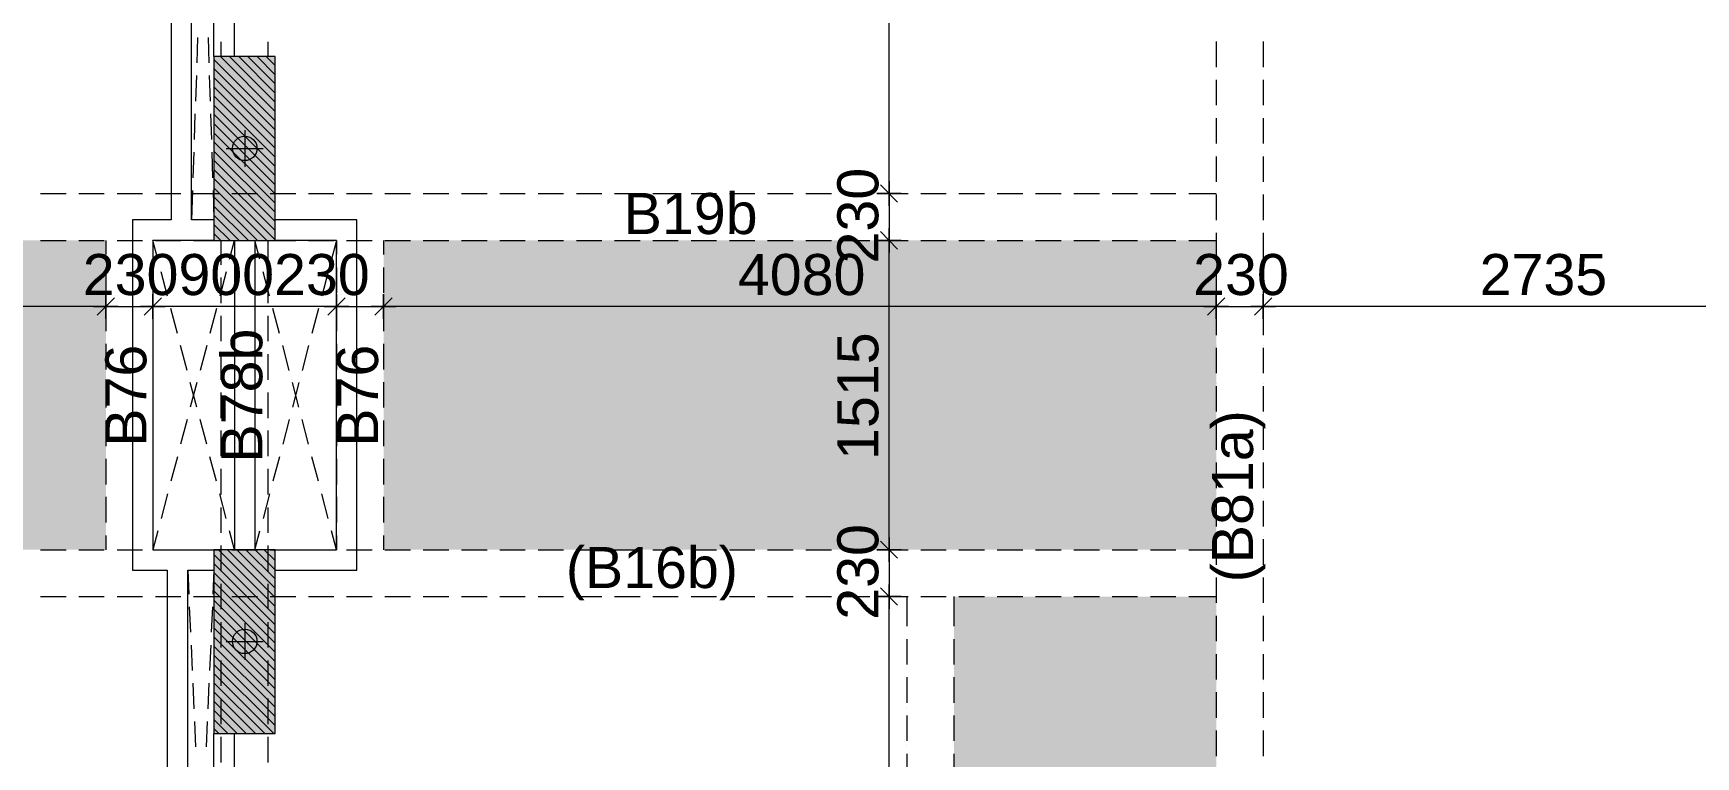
# Model space of a CAD drawing. Header units: millimetres. Extents: x -1303 to 98744, y -1303 to 90097.
# Drawn here: x 40278 to 48424, y 31613 to 35157 of the extents above; entities that cross this region are included whole.
import ezdxf

# ---------------------------------------------------------------- set-up
doc = ezdxf.new("R2010")
doc.units = ezdxf.units.MM
doc.layers.add('PDF_Geometry', color=7, linetype='Continuous')
doc.layers.add('PDF_Text', color=7, linetype='Continuous')
doc.layers.add('PDF_Solid Fills', color=192, linetype='Continuous', true_color=0xc2c0c0c0)
doc.styles.add('PDF ArialMT', font='arial.ttf')

msp = doc.modelspace()

# ---------------------------------------------------------------- hatches: boundary and pattern name
at = {"layer": 'PDF_Solid Fills', "true_color": 0x0000b2}
h = msp.add_hatch(color=33, dxfattribs=at)
h.paths.add_polyline_path([(22404.2843, 31942.72087), (22404.2843, 32112.74047), (19209.26177, 32112.74047), (19209.26177, 30922.67974), (22404.2843, 30922.67974), (22404.2843, 31642.7072), (21409.2932, 31642.7072), (21409.2932, 31942.72087)], flags=0)
h.paths.add_polyline_path([(11529.29261, 29607.70354), (11529.29261, 32397.68983), (12814.30857, 32397.68983), (12814.30857, 29607.70354)], flags=0)
h.paths.add_polyline_path([(12814.30857, 32627.71257), (12814.30857, 34142.75024), (8234.23832, 34142.75024), (8234.23832, 32627.71257)], flags=0)
h.paths.add_polyline_path([(12814.30857, 22167.74491), (12814.30857, 24957.72913), (11529.29261, 24957.72913), (11529.29261, 22167.74491)], flags=0)
h.paths.add_polyline_path([(8234.23832, 21937.72009), (8234.23832, 20422.68242), (12814.30857, 20422.68242), (12814.30857, 21937.72009)], flags=0)
h.paths.add_polyline_path([(21869.25605, 23642.75499), (21869.25605, 22452.69219), (19209.26177, 22452.69219), (19209.26177, 23642.75499)], flags=0)
h.paths.add_polyline_path([(23229.25373, 22452.69219), (23229.25373, 23642.75499), (25959.23687, 23642.75499), (25959.23687, 22452.69219)], flags=0)
h.paths.add_polyline_path([(32354.27376, 21952.6997), (32354.27376, 20422.68242), (36934.25928, 20422.68242), (36934.25928, 21952.6997)], flags=0)
h.paths.add_polyline_path([(33639.29074, 24957.72913), (33639.29074, 22182.72451), (32354.27376, 22182.72451), (32354.27376, 24957.72913)], flags=0)
h.paths.add_polyline_path([(26964.2984, 30922.67974), (26964.2984, 32112.74047), (30159.32092, 32112.74047), (30159.32092, 30922.67974)], flags=0)
h.paths.add_polyline_path([(28349.2614, 32342.68057), (28349.2614, 33242.7154), (27564.23691, 33242.7154), (27564.23691, 32342.68057)], flags=0)
h.paths.add_polyline_path([(40634.2682, 32627.71257), (40634.2682, 34142.75024), (36554.27309, 34142.75024), (36554.27309, 32627.71257)], flags=0)
h.paths.add_polyline_path([(36554.27309, 29607.70354), (36554.27309, 32397.68983), (37839.28802, 32397.68983), (37839.28802, 29607.70354)], flags=0)
h.paths.add_polyline_path([(41994.26382, 34142.75024), (41994.26382, 32627.71257), (46074.25892, 32627.71257), (46074.25892, 34142.75024)], flags=0)
h.paths.add_polyline_path([(46074.25892, 32397.68983), (46074.25892, 29607.70354), (44789.244, 29607.70354), (44789.244, 32397.68983)], flags=0)
h.paths.add_polyline_path([(45694.27273, 20422.68242), (45694.27273, 21952.6997), (50274.26033, 21952.6997), (50274.26033, 20422.68242)], flags=0)
h.paths.add_polyline_path([(48989.24127, 22182.72451), (48989.24127, 24957.72913), (50274.26033, 24957.72913), (50274.26033, 22182.72451)], flags=0)
h.paths.add_polyline_path([(52469.2958, 32112.74047), (52469.2958, 30922.67974), (55664.23361, 30922.67974), (55664.23361, 32112.74047)], flags=0)
h.paths.add_polyline_path([(55064.29717, 32342.68057), (55064.29717, 33242.7154), (54439.30655, 33242.7154), (54439.30655, 32342.68057)], flags=0)
h.paths.add_polyline_path([(63419.27024, 30922.67974), (63419.27024, 32112.74047), (60524.25933, 32112.74047), (60524.25933, 31222.69135), (60224.24978, 31222.69135), (60224.24978, 30922.67974)], flags=0)
h.paths.add_polyline_path([(60819.28118, 23642.75499), (60819.28118, 22452.69219), (63419.27024, 22452.69219), (63419.27024, 23642.75499)], flags=0)
h.paths.add_polyline_path([(56669.29721, 23642.75499), (56669.29721, 22452.69219), (59359.2507, 22452.69219), (59359.2507, 23642.75499)], flags=0)
h.paths.add_polyline_path([(71099.24354, 29607.70354), (71099.24354, 32397.68983), (69814.31126, 32397.68983), (69814.31126, 29607.70354)], flags=0)
h.paths.add_polyline_path([(71099.24354, 22167.74491), (71099.24354, 24957.72913), (69814.31126, 24957.72913), (69814.31126, 22167.74491)], flags=0)
h.paths.add_polyline_path([(69814.31126, 21937.72009), (69814.31126, 20422.68242), (74394.29472, 20422.68242), (74394.29472, 21937.72009)], flags=0)
h.paths.add_polyline_path([(69814.31126, 34142.75024), (69814.31126, 32627.71257), (74394.29472, 32627.71257), (74394.29472, 34142.75024)], flags=0)

# ---------------------------------------------------------------- linework, layer by layer
at = {"layer": 'PDF_Geometry', "color": 9, "lineweight": 0, "true_color": 0xc0c0c0}
for points in [[(41464.06003, 37592.25463), (41863.51352, 37592.25463), (41863.51352, 38292.1433), (40953.74504, 38292.1433), (40953.74504, 34242.61568), (40764.1755, 34242.61568), (40764.1755, 32527.1715), (40934.27775, 32527.1715), (40934.27775, 18282.31322)], [(41159.39337, 34386.48605), (41163.62486, 34242.61568), (41053.60634, 34242.61568), (41053.60634, 37592.25463), (41163.62486, 37592.25463), (41159.39337, 37447.53715)], [(41163.62486, 35042.36565), (41163.62486, 36792.50466)], [(41263.49029, 35042.36565), (41263.49029, 36792.50466)], [(41083.22671, 35136.30535), (41078.99523, 35011.89815)], [(41134.85161, 35136.30535), (41138.23597, 35011.89815)], [(41077.30512, 34949.27306), (41073.07364, 34824.01873)], [(41140.77734, 34949.27306), (41145.00882, 34824.01873)], [(41070.53227, 34761.39363), (41067.14791, 34636.99056)], [(41146.69893, 34761.39363), (41150.93041, 34636.99056)], [(41064.61067, 34574.36134), (41060.37919, 34449.11114)], [(41152.62466, 34574.36134), (41156.85614, 34449.11114)], [(41058.68495, 34386.48605), (41053.60634, 34242.61568)], [(41464.06003, 32527.1715), (41863.51352, 32527.1715), (41863.51352, 34242.61568), (41464.06003, 34242.61568)], [(41163.62486, 34141.90725), (40864.03681, 34141.90725), (40864.03681, 32627.03487), (41163.62486, 32627.03487)], [(40888.57857, 34049.65765), (40864.03681, 34141.90725)], [(41238.9444, 34049.65765), (41263.49029, 34141.90725), (41263.49029, 32627.03487), (41238.9444, 32720.12746)], [(41388.74049, 34049.65765), (41364.19873, 34141.90725), (41364.19873, 32627.03487), (41388.74049, 32720.12746)], [(41464.06003, 32627.03487), (41763.64808, 32627.03487), (41763.64808, 34141.90725), (41464.06003, 34141.90725)], [(41763.64808, 34141.90725), (41739.10631, 34049.65765)], [(40935.97199, 33868.55107), (40904.65738, 33988.7268)], [(41223.71272, 33988.7268), (41191.55511, 33868.55107)], [(41436.13391, 33868.55107), (41403.97217, 33988.7268)], [(41723.02751, 33988.7268), (41691.7129, 33868.55107)], [(40984.21253, 33686.59738), (40952.05079, 33807.62022)], [(41175.47218, 33807.62022), (41143.31457, 33686.59738)], [(41484.37032, 33686.59738), (41452.21271, 33807.62022)], [(41675.63409, 33807.62022), (41643.4765, 33686.59738)], [(41031.60182, 33505.49081), (41000.29134, 33626.50952)], [(41128.08289, 33626.50952), (41095.92115, 33505.49081)], [(41531.76373, 33505.49081), (41500.45325, 33626.50952)], [(41627.39769, 33626.50952), (41596.08308, 33505.49081)], [(41079.84235, 33324.38424), (41047.68475, 33445.40294)], [(41079.84235, 33445.40294), (41047.68475, 33324.38424)], [(41580.00428, 33324.38424), (41547.84254, 33445.40294)], [(41580.00428, 33445.40294), (41547.84254, 33324.38424)], [(41031.60182, 33264.29637), (41000.29134, 33143.27559)], [(41128.08289, 33143.27559), (41095.92115, 33264.29637)], [(41531.76373, 33264.29637), (41500.45325, 33143.27559)], [(41627.39769, 33143.27559), (41596.08308, 33264.29637)], [(40984.21253, 33082.34268), (40952.05079, 32962.16902)], [(41175.47218, 32962.16902), (41143.31457, 33082.34268)], [(41484.37032, 33082.34268), (41452.21271, 32962.16902)], [(41675.63409, 32962.16902), (41643.4765, 33082.34268)], [(40935.97199, 32901.2361), (40904.65738, 32780.21532)], [(41223.71272, 32780.21532), (41191.55511, 32901.2361)], [(41436.13391, 32901.2361), (41403.97217, 32780.21532)], [(41723.02751, 32780.21532), (41691.7129, 32901.2361)], [(40888.57857, 32720.12746), (40864.03681, 32627.03487)], [(41763.64808, 32627.03487), (41739.10631, 32720.12746)], [(41034.14319, 32527.1715), (41034.14319, 25812.65778)], [(41034.9903, 31827.2849), (41034.9903, 32527.1715), (41163.62486, 32527.1715), (41158.54626, 32409.53715)], [(41034.9903, 32527.1715), (41040.06478, 32409.53715)], [(41042.60615, 32346.91205), (41048.52774, 32222.50484)], [(41156.00902, 32346.91205), (41150.08329, 32222.50484)], [(41051.06911, 32159.87975), (41056.99071, 32035.47461)], [(41147.54606, 32159.87975), (41141.62033, 32035.47461)], [(41059.53207, 31972.84745), (41064.61067, 31847.59726)], [(41139.08309, 31972.84745), (41134.00449, 31847.59726)], [(41067.99504, 31784.97009), (41073.07364, 31660.56495)], [(41130.62013, 31784.97009), (41125.54152, 31660.56495)], [(41163.62486, 30276.87057), (41163.62486, 31727.42153)], [(41263.49029, 30276.87057), (41263.49029, 31727.42153)]]:
    msp.add_lwpolyline(points, dxfattribs=at)
at = {"layer": 'PDF_Geometry', "color": 122, "lineweight": 0, "true_color": 0x00b88a}
for points in [[(44470.95313, 34411.87493), (44470.95313, 34392.40764), (44470.95313, 37442.46267), (44470.95313, 37422.14826)], [(44470.95313, 34372.09735), (44470.95313, 34141.90725)], [(44470.95313, 32667.65751), (44470.95313, 32647.34723), (44470.95313, 34122.43995), (44470.95313, 34102.12967)], [(40594.06913, 33817.7733), (40613.53229, 33817.7733), (36574.16188, 33817.7733), (36593.62504, 33817.7733)], [(40633.84257, 33817.7733), (40864.03681, 33817.7733)], [(41723.87464, 33817.7733), (41744.18492, 33817.7733), (40883.49997, 33817.7733), (40903.81438, 33817.7733)], [(41763.64808, 33817.7733), (41993.84232, 33817.7733)], [(46034.05985, 33817.7733), (46053.52714, 33817.7733), (42014.1526, 33817.7733), (42033.61989, 33817.7733)], [(46073.83743, 33817.7733), (46304.02753, 33817.7733)], [(48998.63813, 33817.7733), (49018.94842, 33817.7733), (46323.49483, 33817.7733), (46343.80511, 33817.7733)], [(44470.95313, 32627.03487), (44470.95313, 32397.68983)], [(44470.95313, 29647.22698), (44470.95313, 29626.91462), (44470.95313, 32377.37747), (44470.95313, 32357.06719)]]:
    msp.add_lwpolyline(points, dxfattribs=at)
at = {"layer": 'PDF_Geometry', "color": 157, "lineweight": 0, "true_color": 0x3f5f7f}
for points in [[(41199.17096, 35042.36565), (41199.17096, 35115.14795)], [(41428.51807, 35042.36565), (41428.51807, 35115.14795)], [(46073.83743, 35115.99094), (46073.83743, 34990.74075)], [(46304.02753, 35115.99094), (46304.02753, 34990.74075)], [(46073.83743, 34928.96277), (46073.83743, 34803.70844)], [(46304.02753, 34928.96277), (46304.02753, 34803.70844)], [(46073.83743, 34741.08335), (46073.83743, 34615.83315)], [(46304.02753, 34741.08335), (46304.02753, 34615.83315)], [(46073.83743, 34553.20393), (46073.83743, 34428.80086)], [(46304.02753, 34553.20393), (46304.02753, 34428.80086)], [(40313.94424, 34372.09735), (40439.19443, 34372.09735)], [(40500.97654, 34372.09735), (40626.22673, 34372.09735)], [(40688.85183, 34372.09735), (40814.10616, 34372.09735)], [(40876.73125, 34372.09735), (41001.13845, 34372.09735)], [(41063.76356, 34372.09735), (41189.01374, 34372.09735)], [(41251.63885, 34372.09735), (41376.04605, 34372.09735)], [(41438.67114, 34372.09735), (41563.92547, 34372.09735)], [(41626.55057, 34372.09735), (41750.95364, 34372.09735)], [(41813.58286, 34372.09735), (41938.83306, 34372.09735)], [(42001.45816, 34372.09735), (42126.71248, 34372.09735)], [(42188.49046, 34372.09735), (42313.74066, 34372.09735)], [(42376.36988, 34372.09735), (42501.62008, 34372.09735)], [(42564.24517, 34372.09735), (42688.65238, 34372.09735)], [(42751.27747, 34372.09735), (42876.52767, 34372.09735)], [(42939.15689, 34372.09735), (43063.55996, 34372.09735)], [(43126.18507, 34372.09735), (43251.43939, 34372.09735)], [(43314.06449, 34372.09735), (43438.47169, 34372.09735)], [(43501.09679, 34372.09735), (43626.34698, 34372.09735)], [(43688.97208, 34372.09735), (43814.22641, 34372.09735)], [(43876.00438, 34372.09735), (44001.2587, 34372.09735)], [(44063.88381, 34372.09735), (44189.13399, 34372.09735)], [(44251.7591, 34372.09735), (44376.1663, 34372.09735)], [(44438.79139, 34372.09735), (44564.04572, 34372.09735)], [(44626.67082, 34372.09735), (44751.07389, 34372.09735)], [(44813.70311, 34372.09735), (44938.95331, 34372.09735)], [(45001.57841, 34372.09735), (45125.98561, 34372.09735)], [(45188.61071, 34372.09735), (45313.86091, 34372.09735)], [(45376.49013, 34372.09735), (45501.74033, 34372.09735)], [(45563.5183, 34372.09735), (45688.77263, 34372.09735)], [(45751.39772, 34372.09735), (45876.64792, 34372.09735)], [(45939.27714, 34372.09735), (46073.83743, 34372.09735)], [(46073.83743, 34366.17576), (46073.83743, 34240.92143)], [(46304.02753, 34366.17576), (46304.02753, 34240.92143)], [(40313.94424, 34141.90725), (40439.19443, 34141.90725)], [(40500.97654, 34141.90725), (40626.22673, 34141.90725)], [(40633.84257, 34141.90725), (40633.84257, 34072.5093)], [(40688.85183, 34141.90725), (40814.10616, 34141.90725)], [(40864.03681, 34141.90725), (40864.03681, 34072.5093)], [(40876.73125, 34141.90725), (41001.13845, 34141.90725)], [(41063.76356, 34141.90725), (41189.01374, 34141.90725)], [(41199.17096, 34022.57865), (41199.17096, 34141.90725)], [(41251.63885, 34141.90725), (41376.04605, 34141.90725)], [(41428.51807, 34022.57865), (41428.51807, 34141.90725)], [(41438.67114, 34141.90725), (41563.92547, 34141.90725)], [(41626.55057, 34141.90725), (41750.95364, 34141.90725)], [(41763.64808, 34141.90725), (41763.64808, 34072.5093)], [(41813.58286, 34141.90725), (41938.83306, 34141.90725)], [(41993.84232, 34141.90725), (41993.84232, 34072.5093)], [(42001.45816, 34141.90725), (42126.71248, 34141.90725)], [(42188.49046, 34141.90725), (42313.74066, 34141.90725)], [(42376.36988, 34141.90725), (42501.62008, 34141.90725)], [(42564.24517, 34141.90725), (42688.65238, 34141.90725)], [(42751.27747, 34141.90725), (42876.52767, 34141.90725)], [(42939.15689, 34141.90725), (43063.55996, 34141.90725)], [(43126.18507, 34141.90725), (43251.43939, 34141.90725)], [(43314.06449, 34141.90725), (43438.47169, 34141.90725)], [(43501.09679, 34141.90725), (43626.34698, 34141.90725)], [(43688.97208, 34141.90725), (43814.22641, 34141.90725)], [(43876.00438, 34141.90725), (44001.2587, 34141.90725)], [(44063.88381, 34141.90725), (44189.13399, 34141.90725)], [(44251.7591, 34141.90725), (44376.1663, 34141.90725)], [(44438.79139, 34141.90725), (44564.04572, 34141.90725)], [(44626.67082, 34141.90725), (44751.07389, 34141.90725)], [(44813.70311, 34141.90725), (44938.95331, 34141.90725)], [(45001.57841, 34141.90725), (45125.98561, 34141.90725)], [(45188.61071, 34141.90725), (45313.86091, 34141.90725)], [(45376.49013, 34141.90725), (45501.74033, 34141.90725)], [(45563.5183, 34141.90725), (45688.77263, 34141.90725)], [(45751.39772, 34141.90725), (45876.64792, 34141.90725)], [(45939.27714, 34141.90725), (46073.83743, 34141.90725)], [(46073.83743, 34178.29634), (46073.83743, 34053.88913)], [(46304.02753, 34178.29634), (46304.02753, 34053.88913)], [(40633.84257, 34009.88421), (40633.84257, 33884.62988)], [(40864.03681, 34009.88421), (40864.03681, 33884.62988)], [(41763.64808, 34009.88421), (41763.64808, 33884.62988)], [(41993.84232, 34009.88421), (41993.84232, 33884.62988)], [(46073.83743, 33991.26403), (46073.83743, 33866.01384)], [(46304.02753, 33991.26403), (46304.02753, 33866.01384)], [(41199.17096, 33834.69922), (41199.17096, 33959.95355)], [(41428.51807, 33834.69922), (41428.51807, 33959.95355)], [(40633.84257, 33822.00478), (40633.84257, 33697.60171)], [(40864.03681, 33822.00478), (40864.03681, 33697.60171)], [(41763.64808, 33822.00478), (41763.64808, 33697.60171)], [(41993.84232, 33822.00478), (41993.84232, 33697.60171)], [(41199.17096, 33647.66693), (41199.17096, 33772.07413)], [(41428.51807, 33647.66693), (41428.51807, 33772.07413)], [(46073.83743, 33803.38874), (46073.83743, 33678.13441)], [(46304.02753, 33803.38874), (46304.02753, 33678.13441)], [(40633.84257, 33634.97248), (40633.84257, 33509.72229)], [(40864.03681, 33634.97248), (40864.03681, 33509.72229)], [(41199.17096, 33459.79164), (41199.17096, 33585.04183)], [(41428.51807, 33459.79164), (41428.51807, 33585.04183)], [(41763.64808, 33634.97248), (41763.64808, 33509.72229)], [(41993.84232, 33634.97248), (41993.84232, 33509.72229)], [(46073.83743, 33616.35645), (46073.83743, 33491.10212)], [(46304.02753, 33616.35645), (46304.02753, 33491.10212)], [(40633.84257, 33447.09719), (40633.84257, 33322.68998)], [(40864.03681, 33447.09719), (40864.03681, 33322.68998)], [(41199.17096, 33271.91221), (41199.17096, 33397.16654)], [(41428.51807, 33271.91221), (41428.51807, 33397.16654)], [(41763.64808, 33447.09719), (41763.64808, 33322.68998)], [(41993.84232, 33447.09719), (41993.84232, 33322.68998)], [(46073.83743, 33428.47702), (46073.83743, 33303.22683)], [(46304.02753, 33428.47702), (46304.02753, 33303.22683)], [(40633.84257, 33260.06489), (40633.84257, 33134.81263)], [(40864.03681, 33260.06489), (40864.03681, 33134.81263)], [(41763.64808, 33260.06489), (41763.64808, 33134.81263)], [(41993.84232, 33260.06489), (41993.84232, 33134.81263)], [(46073.83743, 33241.44679), (46073.83743, 33116.19453)], [(46304.02753, 33241.44679), (46304.02753, 33116.19453)], [(41199.17096, 33084.88198), (41199.17096, 33210.13424)], [(41428.51807, 33084.88198), (41428.51807, 33210.13424)], [(40633.84257, 33072.18753), (40633.84257, 32946.93527)], [(40864.03681, 33072.18753), (40864.03681, 32946.93527)], [(41763.64808, 33072.18753), (41763.64808, 32946.93527)], [(41993.84232, 33072.18753), (41993.84232, 32946.93527)], [(41199.17096, 32897.00462), (41199.17096, 33022.25481)], [(41428.51807, 32897.00462), (41428.51807, 33022.25481)], [(46073.83743, 33053.56943), (46073.83743, 32928.31717)], [(46304.02753, 33053.56943), (46304.02753, 32928.31717)], [(40633.84257, 32885.15523), (40633.84257, 32759.90297)], [(40864.03681, 32885.15523), (40864.03681, 32759.90297)], [(41199.17096, 32709.97232), (41199.17096, 32834.37746)], [(41428.51807, 32709.97232), (41428.51807, 32834.37746)], [(41763.64808, 32885.15523), (41763.64808, 32759.90297)], [(41993.84232, 32885.15523), (41993.84232, 32759.90297)], [(46073.83743, 32865.69), (46073.83743, 32741.28487)], [(46304.02753, 32865.69), (46304.02753, 32741.28487)], [(40633.84257, 32697.27788), (40633.84257, 32627.03487)], [(40864.03681, 32697.27788), (40864.03681, 32627.03487)], [(41763.64808, 32697.27788), (41763.64808, 32627.03487)], [(41993.84232, 32697.27788), (41993.84232, 32627.03487)], [(46073.83743, 32678.65977), (46073.83743, 32553.40751)], [(46304.02753, 32678.65977), (46304.02753, 32553.40751)], [(40313.94424, 32627.03487), (40439.19443, 32627.03487)], [(40500.97654, 32627.03487), (40626.22673, 32627.03487)], [(40688.85183, 32627.03487), (40814.10616, 32627.03487)], [(40876.73125, 32627.03487), (41001.13845, 32627.03487)], [(41063.76356, 32627.03487), (41189.01374, 32627.03487)], [(41199.17096, 32522.09496), (41199.17096, 32647.34723)], [(41251.63885, 32627.03487), (41376.04605, 32627.03487)], [(41428.51807, 32522.09496), (41428.51807, 32647.34723)], [(41438.67114, 32627.03487), (41563.92547, 32627.03487)], [(41626.55057, 32627.03487), (41750.95364, 32627.03487)], [(41813.58286, 32627.03487), (41938.83306, 32627.03487)], [(42001.45816, 32627.03487), (42126.71248, 32627.03487)], [(42188.49046, 32627.03487), (42313.74066, 32627.03487)], [(42376.36988, 32627.03487), (42501.62008, 32627.03487)], [(42564.24517, 32627.03487), (42688.65238, 32627.03487)], [(42751.27747, 32627.03487), (42876.52767, 32627.03487)], [(42939.15689, 32627.03487), (43063.55996, 32627.03487)], [(43126.18507, 32627.03487), (43251.43939, 32627.03487)], [(43314.06449, 32627.03487), (43438.47169, 32627.03487)], [(43501.09679, 32627.03487), (43626.34698, 32627.03487)], [(43688.97208, 32627.03487), (43814.22641, 32627.03487)], [(43876.00438, 32627.03487), (44001.2587, 32627.03487)], [(44063.88381, 32627.03487), (44189.13399, 32627.03487)], [(44251.7591, 32627.03487), (44376.1663, 32627.03487)], [(44438.79139, 32627.03487), (44564.04572, 32627.03487)], [(44626.67082, 32627.03487), (44751.07389, 32627.03487)], [(44813.70311, 32627.03487), (44938.95331, 32627.03487)], [(45001.57841, 32627.03487), (45125.98561, 32627.03487)], [(45188.61071, 32627.03487), (45313.86091, 32627.03487)], [(45376.49013, 32627.03487), (45501.74033, 32627.03487)], [(45563.5183, 32627.03487), (45688.77263, 32627.03487)], [(45751.39772, 32627.03487), (45876.64792, 32627.03487)], [(45939.27714, 32627.03487), (46073.83743, 32627.03487)], [(41199.17096, 32335.06266), (41199.17096, 32459.4678)], [(41428.51807, 32335.06266), (41428.51807, 32459.4678)], [(46073.83743, 32490.78242), (46073.83743, 32366.37521)], [(46304.02753, 32490.78242), (46304.02753, 32366.37521)], [(40313.94424, 32397.68983), (40439.19443, 32397.68983)], [(40500.97654, 32397.68983), (40626.22673, 32397.68983)], [(40688.85183, 32397.68983), (40814.10616, 32397.68983)], [(40876.73125, 32397.68983), (41001.13845, 32397.68983)], [(41063.76356, 32397.68983), (41189.01374, 32397.68983)], [(41251.63885, 32397.68983), (41376.04605, 32397.68983)], [(41438.67114, 32397.68983), (41563.92547, 32397.68983)], [(41626.55057, 32397.68983), (41750.95364, 32397.68983)], [(41813.58286, 32397.68983), (41938.83306, 32397.68983)], [(42001.45816, 32397.68983), (42126.71248, 32397.68983)], [(42188.49046, 32397.68983), (42313.74066, 32397.68983)], [(42376.36988, 32397.68983), (42501.62008, 32397.68983)], [(42564.24517, 32397.68983), (42688.65238, 32397.68983)], [(42751.27747, 32397.68983), (42876.52767, 32397.68983)], [(42939.15689, 32397.68983), (43063.55996, 32397.68983)], [(43126.18507, 32397.68983), (43251.43939, 32397.68983)], [(43314.06449, 32397.68983), (43438.47169, 32397.68983)], [(43501.09679, 32397.68983), (43626.34698, 32397.68983)], [(43688.97208, 32397.68983), (43814.22641, 32397.68983)], [(43876.00438, 32397.68983), (44001.2587, 32397.68983)], [(44063.88381, 32397.68983), (44189.13399, 32397.68983)], [(44251.7591, 32397.68983), (44376.1663, 32397.68983)], [(44438.79139, 32397.68983), (44564.04572, 32397.68983)], [(44558.96712, 32397.68983), (44558.96712, 32252.12521)], [(44626.67082, 32397.68983), (44751.07389, 32397.68983)], [(44789.15722, 32397.68983), (44789.15722, 32252.12521)], [(44813.70311, 32397.68983), (44938.95331, 32397.68983)], [(45001.57841, 32397.68983), (45125.98561, 32397.68983)], [(45188.61071, 32397.68983), (45313.86091, 32397.68983)], [(45376.49013, 32397.68983), (45501.74033, 32397.68983)], [(45563.5183, 32397.68983), (45688.77263, 32397.68983)], [(45751.39772, 32397.68983), (45876.64792, 32397.68983)], [(45939.27714, 32397.68983), (46073.83743, 32397.68983)], [(41199.17096, 32147.18531), (41199.17096, 32272.43757)], [(41428.51807, 32147.18531), (41428.51807, 32272.43757)], [(46073.83743, 32303.75011), (46073.83743, 32178.49785)], [(46304.02753, 32303.75011), (46304.02753, 32178.49785)], [(44558.96712, 32189.50012), (44558.96712, 32065.09498)], [(44789.15722, 32189.50012), (44789.15722, 32065.09498)], [(46073.83743, 32115.87276), (46073.83743, 31990.6205)], [(46304.02753, 32115.87276), (46304.02753, 31990.6205)], [(41199.17096, 31960.153), (41199.17096, 32084.56021)], [(41428.51807, 31960.153), (41428.51807, 32084.56021)], [(44558.96712, 32002.46782), (44558.96712, 31877.21763)], [(44789.15722, 32002.46782), (44789.15722, 31877.21763)], [(41199.17096, 31772.27565), (41199.17096, 31897.52791)], [(41428.51807, 31772.27565), (41428.51807, 31897.52791)], [(46073.83743, 31928.84046), (46073.83743, 31803.58819)], [(46304.02753, 31928.84046), (46304.02753, 31803.58819)], [(44558.96712, 31814.59046), (44558.96712, 31690.18532)], [(44789.15722, 31814.59046), (44789.15722, 31690.18532)], [(41199.17096, 31584.39829), (41199.17096, 31709.65055)], [(41428.51807, 31584.39829), (41428.51807, 31709.65055)], [(46073.83743, 31740.9631), (46073.83743, 31615.71084)], [(46304.02753, 31740.9631), (46304.02753, 31615.71084)], [(44558.96712, 31627.56023), (44558.96712, 31502.30797)], [(44789.15722, 31627.56023), (44789.15722, 31502.30797)]]:
    msp.add_lwpolyline(points, dxfattribs=at)
at = {"layer": 'PDF_Geometry', "color": 5, "lineweight": 0}
for points in [[(41163.62486, 34141.90725), (41464.06003, 34141.90725), (41464.06003, 35042.36649), (41163.62486, 35042.36649)], [(41163.62486, 34141.90725), (41464.06003, 34141.90725), (41464.06003, 35042.36649), (41163.62486, 35042.36649)], [(41163.62486, 31727.42153), (41464.06003, 31727.42153), (41464.06003, 32627.03448), (41163.62486, 32627.03448)], [(41163.62486, 31727.42153), (41464.06003, 31727.42153), (41464.06003, 32627.03448), (41163.62486, 32627.03448)]]:
    msp.add_lwpolyline(points, close=True, dxfattribs=at)
at = {"layer": 'PDF_Geometry', "lineweight": 0}
for points in [[(41163.62486, 35028.82408), (41464.06003, 34728.38891)], [(41194.93948, 35042.36565), (41464.06003, 34773.24096)], [(41239.79152, 35042.36565), (41464.06003, 34818.94426)], [(41284.6477, 35042.36565), (41464.06003, 34863.79631)], [(41329.49975, 35042.36565), (41464.06003, 34908.64836)], [(41375.19892, 35042.36565), (41464.06003, 34953.50454)], [(41420.0551, 35042.36565), (41464.06003, 34998.35658)], [(41163.62486, 34983.97203), (41464.06003, 34683.53685)], [(41163.62486, 34939.11585), (41464.06003, 34638.68067)], [(41163.62486, 34894.2638), (41464.06003, 34593.82863)], [(41163.62486, 34849.40762), (41464.06003, 34548.97245)], [(41163.62486, 34804.55557), (41464.06003, 34504.1204)], [(41163.62486, 34759.70352), (41464.06003, 34459.26834)], [(41163.62486, 34714.84734), (41464.06003, 34414.41216)], [(41163.62486, 34669.14817), (41464.06003, 34369.56012)], [(41163.62486, 34624.29612), (41464.06003, 34324.70394)], [(41163.62486, 34579.43993), (41464.06003, 34279.85189)], [(41163.62486, 34534.58789), (41464.06003, 34234.99984)], [(41163.62486, 34489.73171), (41464.06003, 34190.14365)], [(41163.62486, 34444.87966), (41464.06003, 34145.29161)], [(41163.62486, 34400.02761), (41421.74522, 34141.90725)], [(41163.62486, 34355.17142), (41376.89317, 34141.90725)], [(41163.62486, 34310.31938), (41332.03699, 34141.90725)], [(44470.95313, 34372.09735), (44470.95313, 34372.09735)], [(44470.95313, 34372.09735), (44470.95313, 34372.09735)], [(41163.62486, 34265.4632), (41287.18494, 34141.90725)], [(41163.62486, 34220.61115), (41242.33289, 34141.90725)], [(41163.62486, 34175.7591), (41197.47671, 34141.90725)], [(44470.95313, 34141.90725), (44470.95313, 34141.90725)], [(44470.95313, 34141.90725), (44470.95313, 34141.90725)], [(40633.84257, 33817.7733), (40633.84257, 33817.7733)], [(40633.84257, 33817.7733), (40633.84257, 33817.7733)], [(40864.03681, 33817.7733), (40864.03681, 33817.7733)], [(40864.03681, 33817.7733), (40864.03681, 33817.7733)], [(41763.64808, 33817.7733), (41763.64808, 33817.7733)], [(41763.64808, 33817.7733), (41763.64808, 33817.7733)], [(41993.84232, 33815.23607), (41993.84232, 33815.23607)], [(41993.84232, 33815.23607), (41993.84232, 33815.23607)], [(46073.83743, 33817.7733), (46073.83743, 33817.7733)], [(46073.83743, 33817.7733), (46073.83743, 33817.7733)], [(46304.02753, 33817.7733), (46304.02753, 33817.7733)], [(46304.02753, 33817.7733), (46304.02753, 33817.7733)], [(41993.84232, 33750.0696), (41993.84232, 33750.0696)], [(41993.84232, 33750.0696), (41993.84232, 33750.0696)], [(46073.83743, 33753.45396), (46073.83743, 33753.45396)], [(46073.83743, 33753.45396), (46073.83743, 33753.45396)], [(46304.02753, 33753.45396), (46304.02753, 33753.45396)], [(46304.02753, 33753.45396), (46304.02753, 33753.45396)], [(46073.83743, 33691.67598), (46073.83743, 33691.67598)], [(46073.83743, 33691.67598), (46073.83743, 33691.67598)], [(46304.02753, 33691.67598), (46304.02753, 33691.67598)], [(46304.02753, 33691.67598), (46304.02753, 33691.67598)], [(46073.83743, 33629.05089), (46073.83743, 33629.05089)], [(46073.83743, 33629.05089), (46073.83743, 33629.05089)], [(46073.83743, 33566.42579), (46073.83743, 33566.42579)], [(46073.83743, 33566.42579), (46073.83743, 33566.42579)], [(46304.02753, 33629.05089), (46304.02753, 33629.05089)], [(46304.02753, 33629.05089), (46304.02753, 33629.05089)], [(46304.02753, 33566.42579), (46304.02753, 33566.42579)], [(46304.02753, 33566.42579), (46304.02753, 33566.42579)], [(46073.83743, 33503.79656), (46073.83743, 33503.79656)], [(46073.83743, 33503.79656), (46073.83743, 33503.79656)], [(46304.02753, 33503.79656), (46304.02753, 33503.79656)], [(46304.02753, 33503.79656), (46304.02753, 33503.79656)], [(46073.83743, 33441.17146), (46073.83743, 33441.17146)], [(46073.83743, 33441.17146), (46073.83743, 33441.17146)], [(46304.02753, 33441.17146), (46304.02753, 33441.17146)], [(46304.02753, 33441.17146), (46304.02753, 33441.17146)], [(46073.83743, 33378.54637), (46073.83743, 33378.54637)], [(46073.83743, 33378.54637), (46073.83743, 33378.54637)], [(46073.83743, 33315.92127), (46073.83743, 33315.92127)], [(46073.83743, 33315.92127), (46073.83743, 33315.92127)], [(46304.02753, 33378.54637), (46304.02753, 33378.54637)], [(46304.02753, 33378.54637), (46304.02753, 33378.54637)], [(46304.02753, 33315.92127), (46304.02753, 33315.92127)], [(46304.02753, 33315.92127), (46304.02753, 33315.92127)], [(46073.83743, 33254.14123), (46073.83743, 33254.14123)], [(46073.83743, 33254.14123), (46073.83743, 33254.14123)], [(46304.02753, 33254.14123), (46304.02753, 33254.14123)], [(46304.02753, 33254.14123), (46304.02753, 33254.14123)], [(46073.83743, 33191.51406), (46073.83743, 33191.51406)], [(46073.83743, 33191.51406), (46073.83743, 33191.51406)], [(46304.02753, 33191.51406), (46304.02753, 33191.51406)], [(46304.02753, 33191.51406), (46304.02753, 33191.51406)], [(46073.83743, 33128.88897), (46073.83743, 33128.88897)], [(46073.83743, 33128.88897), (46073.83743, 33128.88897)], [(46304.02753, 33128.88897), (46304.02753, 33128.88897)], [(46304.02753, 33128.88897), (46304.02753, 33128.88897)], [(46073.83743, 33066.26388), (46073.83743, 33066.26388)], [(46073.83743, 33066.26388), (46073.83743, 33066.26388)], [(46073.83743, 33003.63671), (46073.83743, 33003.63671)], [(46073.83743, 33003.63671), (46073.83743, 33003.63671)], [(46304.02753, 33066.26388), (46304.02753, 33066.26388)], [(46304.02753, 33066.26388), (46304.02753, 33066.26388)], [(46304.02753, 33003.63671), (46304.02753, 33003.63671)], [(46304.02753, 33003.63671), (46304.02753, 33003.63671)], [(46073.83743, 32941.01161), (46073.83743, 32941.01161)], [(46073.83743, 32941.01161), (46073.83743, 32941.01161)], [(46304.02753, 32941.01161), (46304.02753, 32941.01161)], [(46304.02753, 32941.01161), (46304.02753, 32941.01161)], [(46073.83743, 32879.23157), (46073.83743, 32879.23157)], [(46073.83743, 32879.23157), (46073.83743, 32879.23157)], [(46304.02753, 32879.23157), (46304.02753, 32879.23157)], [(46304.02753, 32879.23157), (46304.02753, 32879.23157)], [(46073.83743, 32816.60648), (46073.83743, 32816.60648)], [(46073.83743, 32816.60648), (46073.83743, 32816.60648)], [(46073.83743, 32753.97931), (46073.83743, 32753.97931)], [(46073.83743, 32753.97931), (46073.83743, 32753.97931)], [(46304.02753, 32816.60648), (46304.02753, 32816.60648)], [(46304.02753, 32816.60648), (46304.02753, 32816.60648)], [(46304.02753, 32753.97931), (46304.02753, 32753.97931)], [(46304.02753, 32753.97931), (46304.02753, 32753.97931)], [(46073.83743, 32691.35422), (46073.83743, 32691.35422)], [(46073.83743, 32691.35422), (46073.83743, 32691.35422)], [(46304.02753, 32691.35422), (46304.02753, 32691.35422)], [(46304.02753, 32691.35422), (46304.02753, 32691.35422)], [(41163.62486, 32604.18529), (41464.06003, 32303.75011)], [(41185.62939, 32627.03487), (41464.06003, 32348.60423)], [(41230.48144, 32627.03487), (41464.06003, 32393.45835)], [(41275.33762, 32627.03487), (41464.06003, 32439.15752)], [(41320.18966, 32627.03487), (41464.06003, 32484.01163)], [(41365.04585, 32627.03487), (41464.06003, 32528.86575)], [(41409.8979, 32627.03487), (41464.06003, 32573.71779)], [(41454.74995, 32627.03487), (41464.06003, 32618.57191)], [(44470.95313, 32627.03487), (44470.95313, 32627.03487)], [(44470.95313, 32627.03487), (44470.95313, 32627.03487)], [(46073.83743, 32627.03487), (46073.83743, 32627.03487)], [(46073.83743, 32627.03487), (46073.83743, 32627.03487)], [(46304.02753, 32627.03487), (46304.02753, 32627.03487)], [(46304.02753, 32627.03487), (46304.02753, 32627.03487)], [(41163.62486, 32559.33117), (41464.06003, 32258.896)], [(41163.62486, 32514.47705), (41464.06003, 32214.04188)], [(41163.62486, 32469.62501), (41464.06003, 32169.18984)], [(41163.62486, 32424.77089), (41464.06003, 32124.33572)], [(41163.62486, 32379.91678), (41464.06003, 32079.4816)], [(41163.62486, 32335.06266), (41464.06003, 32034.62749)], [(41163.62486, 32289.36349), (41464.06003, 31989.77337)], [(41163.62486, 32244.50938), (41464.06003, 31944.92133)], [(41163.62486, 32199.65526), (41464.06003, 31900.06721)], [(41163.62486, 32154.80114), (41464.06003, 31855.21309)], [(41163.62486, 32109.9491), (41464.06003, 31810.35898)], [(44558.96712, 32112.48633), (44558.96712, 32112.48633)], [(44558.96712, 32112.48633), (44558.96712, 32112.48633)], [(44789.15722, 32112.48633), (44789.15722, 32112.48633)], [(44789.15722, 32112.48633), (44789.15722, 32112.48633)], [(46073.83743, 32112.48633), (46073.83743, 32112.48633)], [(46073.83743, 32112.48633), (46073.83743, 32112.48633)], [(46304.02753, 32112.48633), (46304.02753, 32112.48633)], [(46304.02753, 32112.48633), (46304.02753, 32112.48633)], [(41163.62486, 32065.09498), (41464.06003, 31765.50486)], [(41163.62486, 32020.24087), (41457.29132, 31727.42153)], [(44558.96712, 32043.09045), (44558.96712, 32043.09045)], [(44558.96712, 32043.09045), (44558.96712, 32043.09045)], [(44789.15722, 32043.09045), (44789.15722, 32043.09045)], [(44789.15722, 32043.09045), (44789.15722, 32043.09045)], [(46073.83743, 32043.09045), (46073.83743, 32043.09045)], [(46073.83743, 32043.09045), (46073.83743, 32043.09045)], [(46304.02753, 32043.09045), (46304.02753, 32043.09045)], [(46304.02753, 32043.09045), (46304.02753, 32043.09045)], [(41163.62486, 31975.38675), (41412.43514, 31727.42153)], [(41163.62486, 31930.53263), (41366.73596, 31727.42153)], [(44558.96712, 31981.31041), (44558.96712, 31981.31041)], [(44558.96712, 31981.31041), (44558.96712, 31981.31041)], [(44789.15722, 31981.31041), (44789.15722, 31981.31041)], [(44789.15722, 31981.31041), (44789.15722, 31981.31041)], [(46073.83743, 31981.31041), (46073.83743, 31981.31041)], [(46073.83743, 31981.31041), (46073.83743, 31981.31041)], [(46304.02753, 31981.31041), (46304.02753, 31981.31041)], [(46304.02753, 31981.31041), (46304.02753, 31981.31041)], [(41163.62486, 31885.68059), (41321.88392, 31727.42153)], [(44558.96712, 31918.68531), (44558.96712, 31918.68531)], [(44558.96712, 31918.68531), (44558.96712, 31918.68531)], [(44558.96712, 31856.06022), (44558.96712, 31856.06022)], [(44558.96712, 31856.06022), (44558.96712, 31856.06022)], [(44789.15722, 31918.68531), (44789.15722, 31918.68531)], [(44789.15722, 31918.68531), (44789.15722, 31918.68531)], [(44789.15722, 31856.06022), (44789.15722, 31856.06022)], [(44789.15722, 31856.06022), (44789.15722, 31856.06022)], [(46073.83743, 31918.68531), (46073.83743, 31918.68531)], [(46073.83743, 31918.68531), (46073.83743, 31918.68531)], [(46073.83743, 31856.06022), (46073.83743, 31856.06022)], [(46073.83743, 31856.06022), (46073.83743, 31856.06022)], [(46304.02753, 31918.68531), (46304.02753, 31918.68531)], [(46304.02753, 31918.68531), (46304.02753, 31918.68531)], [(46304.02753, 31856.06022), (46304.02753, 31856.06022)], [(46304.02753, 31856.06022), (46304.02753, 31856.06022)], [(41163.62486, 31840.82647), (41277.02773, 31727.42153)], [(41163.62486, 31795.97236), (41232.17568, 31727.42153)], [(44558.96712, 31793.43305), (44558.96712, 31793.43305)], [(44558.96712, 31793.43305), (44558.96712, 31793.43305)], [(44789.15722, 31793.43305), (44789.15722, 31793.43305)], [(44789.15722, 31793.43305), (44789.15722, 31793.43305)], [(46073.83743, 31793.43305), (46073.83743, 31793.43305)], [(46073.83743, 31793.43305), (46073.83743, 31793.43305)], [(46304.02753, 31793.43305), (46304.02753, 31793.43305)], [(46304.02753, 31793.43305), (46304.02753, 31793.43305)], [(41163.62486, 31751.11824), (41187.32363, 31727.42153)], [(41199.17096, 31727.42153), (41199.17096, 31727.42153)], [(41199.17096, 31727.42153), (41199.17096, 31727.42153)], [(41428.51807, 31727.42153), (41428.51807, 31727.42153)], [(41428.51807, 31727.42153), (41428.51807, 31727.42153)], [(44558.96712, 31730.80796), (44558.96712, 31730.80796)], [(44558.96712, 31730.80796), (44558.96712, 31730.80796)], [(44789.15722, 31730.80796), (44789.15722, 31730.80796)], [(44789.15722, 31730.80796), (44789.15722, 31730.80796)], [(46073.83743, 31730.80796), (46073.83743, 31730.80796)], [(46073.83743, 31730.80796), (46073.83743, 31730.80796)], [(46304.02753, 31730.80796), (46304.02753, 31730.80796)], [(46304.02753, 31730.80796), (46304.02753, 31730.80796)], [(41199.17096, 31663.10426), (41199.17096, 31663.10426)], [(41199.17096, 31663.10426), (41199.17096, 31663.10426)], [(41428.51807, 31663.10426), (41428.51807, 31663.10426)], [(41428.51807, 31663.10426), (41428.51807, 31663.10426)], [(44558.96712, 31668.18079), (44558.96712, 31668.18079)], [(44558.96712, 31668.18079), (44558.96712, 31668.18079)], [(44789.15722, 31668.18079), (44789.15722, 31668.18079)], [(44789.15722, 31668.18079), (44789.15722, 31668.18079)], [(46073.83743, 31668.18079), (46073.83743, 31668.18079)], [(46073.83743, 31668.18079), (46073.83743, 31668.18079)], [(46304.02753, 31668.18079), (46304.02753, 31668.18079)], [(46304.02753, 31668.18079), (46304.02753, 31668.18079)]]:
    msp.add_lwpolyline(points, dxfattribs=at)
at = {"layer": 'PDF_Geometry', "color": 20, "lineweight": 0, "true_color": 0xff4405}
for points in [[(41314.26807, 34682.68974), (41314.26807, 34502.42615)], [(41223.71272, 34592.13438), (41403.97217, 34592.13438)], [(41314.26807, 32267.35896), (41314.26807, 32087.09744)], [(41223.71272, 32177.6528), (41403.97217, 32177.6528)]]:
    msp.add_lwpolyline(points, dxfattribs=at)
at = {"layer": 'PDF_Geometry', "color": 122, "lineweight": 0, "true_color": 0x00b88a}
for points in [[(44513.26794, 34329.78254), (44428.63832, 34414.41216)], [(44470.95313, 34312.00949), (44470.95313, 34432.18521)], [(44410.86527, 34372.09735), (44531.03686, 34372.09735)], [(44531.03686, 34141.90725), (44410.86527, 34141.90725)], [(44428.63832, 34185.06505), (44513.26794, 34099.59243)], [(44470.95313, 34201.99098), (44470.95313, 34082.66651)], [(40693.93043, 33817.7733), (40573.75884, 33817.7733)], [(40676.15739, 33860.08811), (40591.52776, 33775.45848)], [(40633.84257, 33757.68544), (40633.84257, 33877.86116)], [(40803.94894, 33817.7733), (40924.12467, 33817.7733)], [(40821.72199, 33775.45848), (40906.35162, 33860.08811)], [(40864.03681, 33877.86116), (40864.03681, 33757.68544)], [(41823.73594, 33817.7733), (41703.56435, 33817.7733)], [(41805.9629, 33860.08811), (41721.33327, 33775.45848)], [(41763.64808, 33757.68544), (41763.64808, 33877.86116)], [(41933.75445, 33817.7733), (42053.93018, 33817.7733)], [(41951.52751, 33775.45848), (42036.15713, 33860.08811)], [(41993.84232, 33877.86116), (41993.84232, 33757.68544)], [(46133.92528, 33817.7733), (46013.74956, 33817.7733)], [(46116.15224, 33860.08811), (46031.52262, 33775.45848)], [(46073.83743, 33757.68544), (46073.83743, 33877.86116)], [(46243.9438, 33817.7733), (46364.11539, 33817.7733)], [(46261.71272, 33775.45848), (46346.34235, 33860.08811)], [(46304.02753, 33877.86116), (46304.02753, 33757.68544)], [(44513.26794, 32584.72006), (44428.63832, 32669.34968)], [(44470.95313, 32566.94908), (44470.95313, 32687.12274)], [(44410.86527, 32627.03487), (44531.03686, 32627.03487)], [(44428.63832, 32440.00464), (44513.26794, 32354.52789)], [(44470.95313, 32456.93057), (44470.95313, 32337.60196)], [(44531.03686, 32397.68983), (44410.86527, 32397.68983)]]:
    msp.add_lwpolyline(points, close=True, dxfattribs=at)
at = {"layer": 'PDF_Geometry', "lineweight": 0}
msp.add_lwpolyline([(44470.95313, 32397.68983), (44443.87, 32397.68983)], close=True, dxfattribs=at)
at = {"layer": 'PDF_Geometry', "color": 20, "lineweight": 0, "true_color": 0xff4405}
for centre in [(41314.28956, 34592.73852), (41314.28956, 32177.7404)]:
    msp.add_circle(centre, 60.0267, dxfattribs=at)
at = {"layer": 'PDF_Geometry', "color": 7, "lineweight": 0, "true_color": 0xffffff}
for centre, radius in [((41314.24895, 34592.74442), 59.9861), ((41314.27317, 32177.72827), 60.01032)]:
    msp.add_circle(centre, radius, dxfattribs=at)
at = {"layer": 'PDF_Solid Fills', "lineweight": 0}
for points in [[(41164.30255, 34142.75024), (41164.30255, 35042.7045), (41464.31624, 34142.75024), (41464.31624, 35042.7045)], [(41164.30255, 32627.71257), (41164.30255, 31727.67567), (41464.31624, 32627.71257), (41464.31624, 31727.67567)]]:
    msp.add_solid(points, dxfattribs=at)

# ---------------------------------------------------------------- texts
at = {"layer": 'PDF_Text', "char_height": 201.084641, "attachment_point": 4, "rotation": 90, "style": 'PDF ArialMT'}
for s, insert in [('230', (44319.54925, 34028.95044)), ('1515', (44319.54925, 33066.60914)), ('230', (44319.54925, 32283.87765))]:
    msp.add_mtext(s, dxfattribs=dict(at, insert=insert))
at = {"layer": 'PDF_Text', "color": 6, "char_height": 201.084641, "attachment_point": 4, "style": 'PDF ArialMT'}
for s, insert in [('B19b', (43171.05075, 34272.10242)), ('(B16b)', (42887.65342, 32509.27506))]:
    msp.add_mtext(s, dxfattribs=dict(at, insert=insert))
at = {"layer": 'PDF_Text', "char_height": 201.084641, "attachment_point": 4, "style": 'PDF ArialMT'}
for s, insert in [('230900230', (40520.77887, 33973.38266)), ('4080', (43730.60927, 33973.38266)), ('230', (45961.00025, 33973.38266)), ('2735', (47364.85767, 33973.38266))]:
    msp.add_mtext(s, dxfattribs=dict(at, insert=insert))
at = {"layer": 'PDF_Text', "color": 6, "char_height": 201.084641, "attachment_point": 4, "rotation": 90, "style": 'PDF ArialMT'}
for s, insert in [('B78b', (41301.22889, 33053.71884)), ('B76', (40733.30642, 33131.32326)), ('B76', (41868.40236, 33131.32326)), ('(B81a)', (46184.06561, 32466.97854))]:
    msp.add_mtext(s, dxfattribs=dict(at, insert=insert))

doc.saveas('drawing.dxf')
